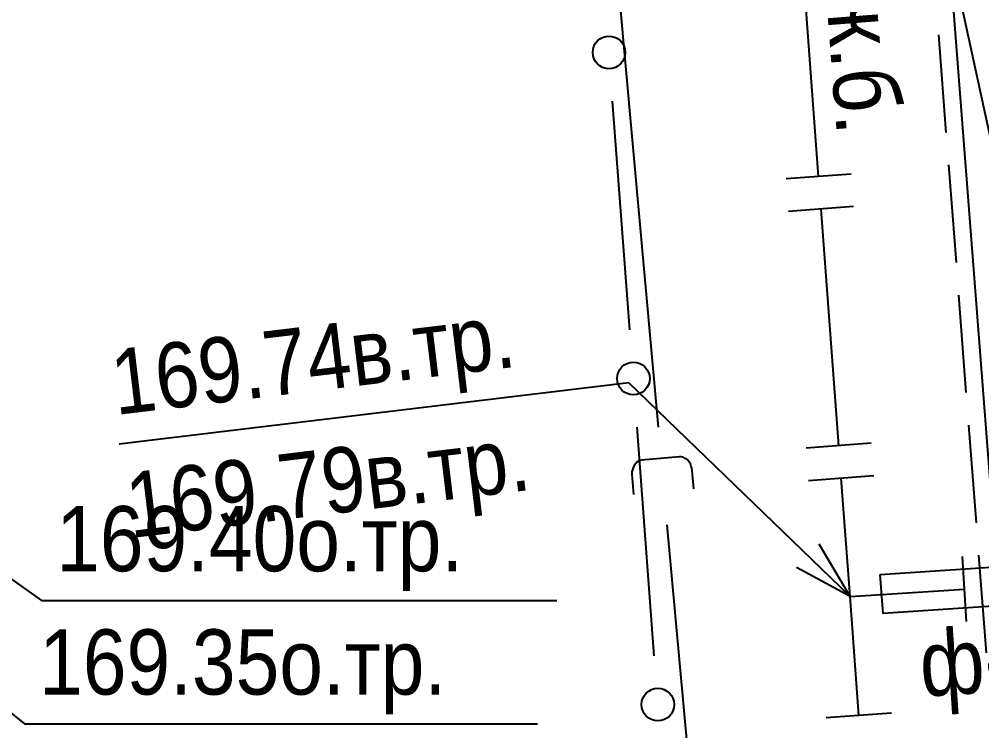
# Model space of a CAD drawing. Header units: metres. Extents: x -3947 to -3704, y 4976 to 6609.
# Drawn here: x -3860.56 to -3845.8, y 5846.71 to 5857.61 of the extents above; entities that cross this region are included whole.
import ezdxf
from ezdxf.enums import TextEntityAlignment as Align

# ---------------------------------------------------------------- set-up
doc = ezdxf.new("R2010")
doc.units = ezdxf.units.M
doc.header["$MEASUREMENT"] = 0
for name, color, linetype, lineweight in [('Водосток', 7, 'Continuous', 25), ('Газопровод', 7, 'Continuous', 25), ('Кабели', 7, 'Continuous', 25), ('Кабель связи', 7, 'Continuous', 25), ('Канализация самотёчная', 7, 'Continuous', 25), ('Теплосеть', 7, 'Continuous', 25)]:
    doc.layers.add(name, color=color, linetype=linetype, lineweight=lineweight)
doc.styles.add('Style-RUSSIAN_1251', font='RUSSIAN_1251.shx')
doc.styles.add('Style-RUSSIAN_1251 I 0.00000', font='RUSSIAN_1251.shx')

msp = doc.modelspace()

# ---------------------------------------------------------------- linework, layer by layer
at = {"layer": 'Водосток', "linetype": 'Continuous'}
for p, q in [((-3853.117, 5877.445), (-3850.763, 5851.358)), ((-3850.628, 5849.864), (-3848.274, 5823.777))]:
    msp.add_line(p, q, dxfattribs=at)
at = {"layer": 'Водосток', "linetype": 'Continuous', "flags": 128}
msp.add_lwpolyline([(-3850.215, 5850.414), (-3850.24, 5850.691), (-3850.245, 5850.729), (-3850.255, 5850.758), (-3850.27, 5850.798), (-3850.292, 5850.833), (-3850.315, 5850.859), (-3850.347, 5850.881), (-3850.38, 5850.899), (-3850.409, 5850.903), (-3850.436, 5850.906), (-3851.019, 5850.853), (-3851.044, 5850.846), (-3851.064, 5850.837), (-3851.088, 5850.821), (-3851.104, 5850.804), (-3851.125, 5850.779), (-3851.143, 5850.752), (-3851.154, 5850.719), (-3851.166, 5850.672), (-3851.167, 5850.635), (-3851.14, 5850.326)], dxfattribs=at)
at = {"layer": 'Газопровод', "linetype": 'Continuous'}
for p, q in [((-3848.303, 5855.201), (-3848.574, 5858.829)), ((-3847.805, 5855.239), (-3848.802, 5855.164)), ((-3847.767, 5854.74), (-3848.765, 5854.665)), ((-3847.995, 5851.075), (-3848.266, 5854.703)), ((-3847.496, 5851.112), (-3848.493, 5851.037)), ((-3847.459, 5850.613), (-3848.456, 5850.539)), ((-3847.822, 5848.762), (-3847.958, 5850.576)), ((-3847.822, 5848.762), (-3848.295, 5849.567)), ((-3846.035, 5848.378), (-3846.1, 5849.376)), ((-3847.822, 5848.762), (-3848.643, 5849.208)), ((-3847.687, 5846.939), (-3847.822, 5848.762)), ((-3847.188, 5846.976), (-3848.186, 5846.902))]:
    msp.add_line(p, q, dxfattribs=at)
at = {"layer": 'Газопровод', "linetype": 'Continuous', "flags": 128}
for points in [[(-3847.822, 5848.762), (-3851.211, 5852.04), (-3859.026, 5851.097)], [(-3847.361, 5849.1), (-3836.375, 5849.834), (-3836.335, 5849.236), (-3847.314, 5848.502), (-3847.361, 5849.1)], [(-3847.822, 5848.762), (-3847.337, 5848.794), (-3846.067, 5848.877)]]:
    msp.add_lwpolyline(points, dxfattribs=at)
at = {"layer": 'Кабели', "linetype": 'Continuous'}
for p, q in [((-3851.199, 5852.853), (-3851.461, 5856.355)), ((-3851.199, 5852.853), (-3851.461, 5856.355)), ((-3850.824, 5847.854), (-3851.087, 5851.357)), ((-3850.824, 5847.854), (-3851.087, 5851.357))]:
    msp.add_line(p, q, dxfattribs=at)
for centre in [(-3851.517, 5857.103), (-3851.517, 5857.103), (-3851.143, 5852.105), (-3851.143, 5852.105), (-3850.768, 5847.107), (-3850.768, 5847.107)]:
    msp.add_circle(centre, 0.25, dxfattribs=at)
at = {"layer": 'Кабель связи', "linetype": 'Continuous'}
msp.add_line((-3846.357, 5858.953), (-3845.586, 5855.402), dxfattribs=at)
at = {"layer": 'Канализация самотёчная', "linetype": 'Continuous'}
for p, q in [((-3846.346, 5855.877), (-3846.461, 5857.372)), ((-3846.192, 5853.883), (-3846.307, 5855.378)), ((-3846.039, 5851.889), (-3846.154, 5853.384)), ((-3845.885, 5849.895), (-3846, 5851.39)), ((-3845.732, 5847.9), (-3845.847, 5849.396))]:
    msp.add_line(p, q, dxfattribs=at)
at = {"layer": 'Канализация самотёчная', "linetype": 'Continuous', "flags": 128}
msp.add_lwpolyline([(-3848.586, 5888.034), (-3838.178, 5753.845)], dxfattribs=at)
at = {"layer": 'Теплосеть', "linetype": 'Continuous', "flags": 128}
for points in [[(-3862.33, 5850.2), (-3860.217, 5848.7), (-3852.318, 5848.7)], [(-3862.23, 5848.22), (-3860.478, 5846.81), (-3852.614, 5846.81)]]:
    msp.add_lwpolyline(points, dxfattribs=at)

# ---------------------------------------------------------------- texts
at = {"layer": 'Газопровод', "linetype": 'Continuous', "style": 'Style-RUSSIAN_1251', "width": 0.899998}
for s, p in [('169.74в.тр.', (-3859.2, 5852.537)), ('169.79в.тр.', (-3858.972, 5850.651))]:
    msp.add_text(s, height=1, rotation=6.8757, dxfattribs=at).set_placement(p, align=Align.TOP_LEFT)
at = {"layer": 'Газопровод', "linetype": 'Continuous', "style": 'Style-RUSSIAN_1251 I 0.00000', "width": 0.9}
msp.add_text('ф-р d=273ст.', height=1, rotation=3.8268, dxfattribs=at).set_placement((-3846.721, 5847.227))
at = {"layer": 'Канализация самотёчная', "linetype": 'Continuous', "style": 'Style-RUSSIAN_1251', "width": 0.899998}
msp.add_text('d=1900ж.б.', height=1, rotation=274.4531, dxfattribs=at).set_placement((-3848.504, 5862.013))
at = {"layer": 'Теплосеть', "linetype": 'Continuous', "style": 'Style-RUSSIAN_1251', "width": 0.9}
for s, p in [('169.40о.тр.', (-3859.992, 5850.15)), ('169.35о.тр.', (-3860.253, 5848.26))]:
    msp.add_text(s, height=1, dxfattribs=at).set_placement(p, align=Align.TOP_LEFT)

doc.saveas('drawing.dxf')
